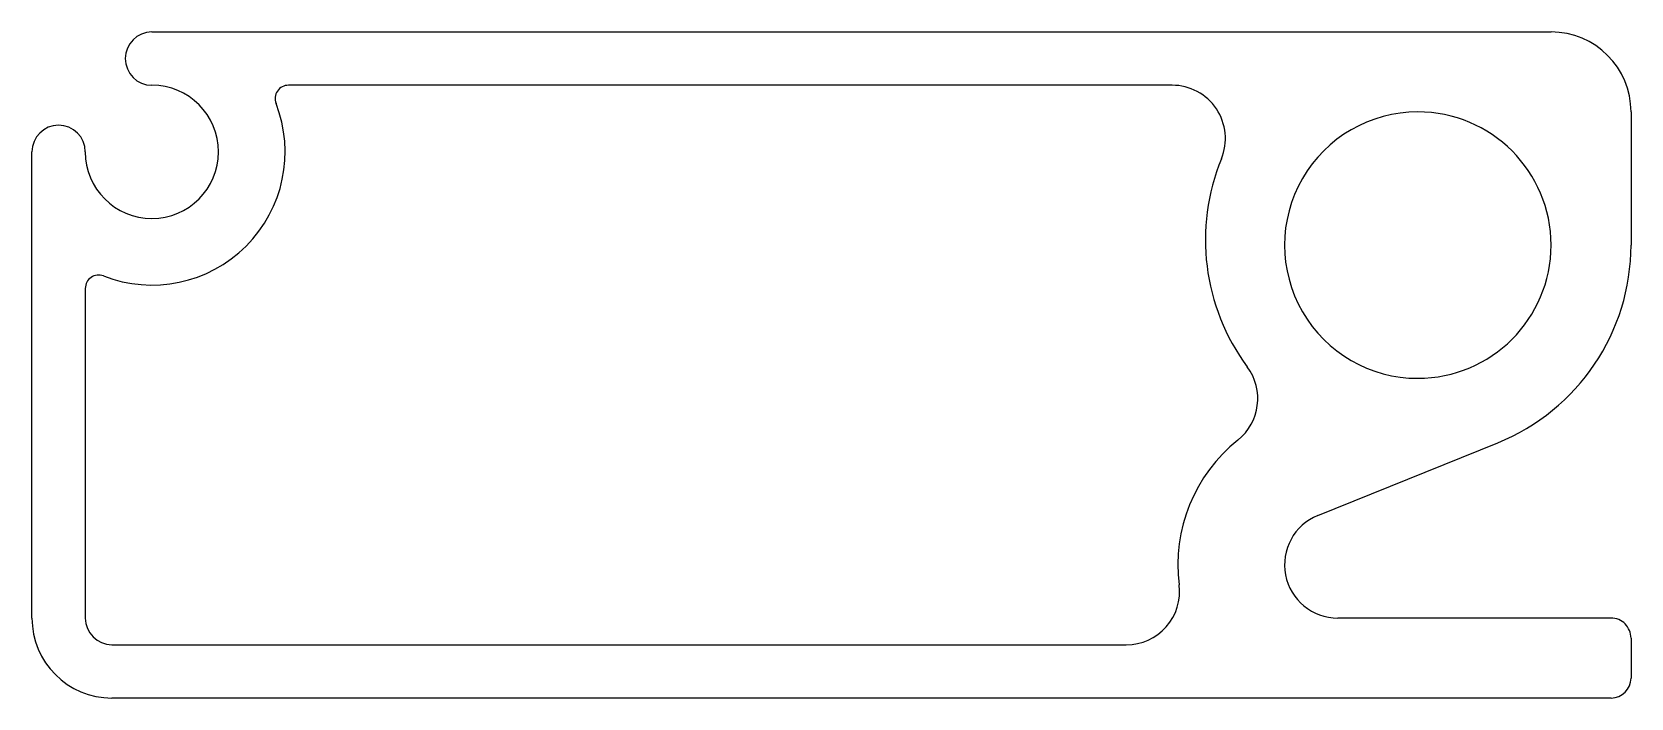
# Model space of a CAD drawing. Extents: x 829.2 to 889.2, y 608.1 to 633.1.
import ezdxf

# ---------------------------------------------------------------- set-up
doc = ezdxf.new("R2010")
doc.units = 0
doc.layers.get('0').update_dxf_attribs({"linetype": 'CONTINUOUS'})

msp = doc.modelspace()

# ---------------------------------------------------------------- linework, layer by layer
at = {"color": 7}
for p, q in [((833.737, 633.059), (886.237, 633.059)), ((872.018, 631.059), (838.861, 631.059)), ((889.237, 630.059), (889.237, 625.059)), ((829.237, 611.059), (829.237, 628.559)), ((831.237, 623.435), (831.237, 611.059)), ((877.488, 614.913), (884.237, 617.642)), ((888.487, 611.059), (878.237, 611.059)), ((889.237, 610.309), (889.237, 608.809)), ((832.237, 610.059), (870.3, 610.059)), ((888.487, 608.059), (832.237, 608.059))]:
    msp.add_line(p, q, dxfattribs=at)
for centre, radius, start, end in [((833.737, 632.059), 1, 90.00001, 270), ((886.237, 630.059), 3, 0, 89.99999), ((833.737, 628.559), 2.5, 270, 89.99999), ((838.861, 630.559), 0.5, 89.99999, 201.32368), ((872.018, 629.059), 2, 337.63937, 90.00001), ((833.737, 628.559), 5, 248.67631, 21.32369), ((830.237, 628.559), 1, 0, 180), ((833.737, 628.559), 2.5, 180, 270), ((881.266, 625.255), 8, 157.63937, 216.54673), ((881.237, 625.059), 8, 292.01879, 0), ((831.737, 623.435), 0.5, 68.67632, 180), ((873.232, 619.3), 2, 308.72948, 36.54673), ((878.237, 613.059), 6, 128.72948, 187.18075), ((878.237, 613.059), 2, 112.01879, 270), ((870.3, 612.059), 2, 270, 7.18076), ((832.237, 611.059), 3, 180, 270), ((832.237, 611.059), 1, 180, 270), ((888.487, 610.309), 0.75, 0, 90.00001), ((888.487, 608.809), 0.75, 270, 0)]:
    msp.add_arc(centre, radius, start, end, dxfattribs=at)
for start, end in [(89.99999, 270), (270, 89.99999)]:
    msp.add_arc((881.237, 625.059), 5, start, end)

doc.saveas('drawing.dxf')
